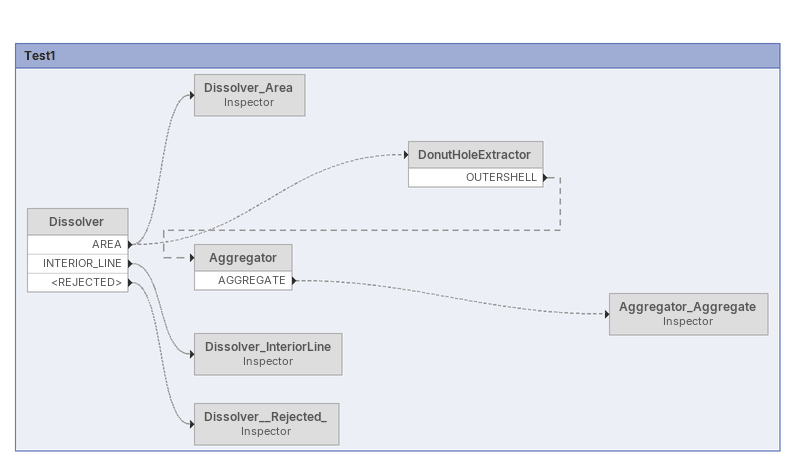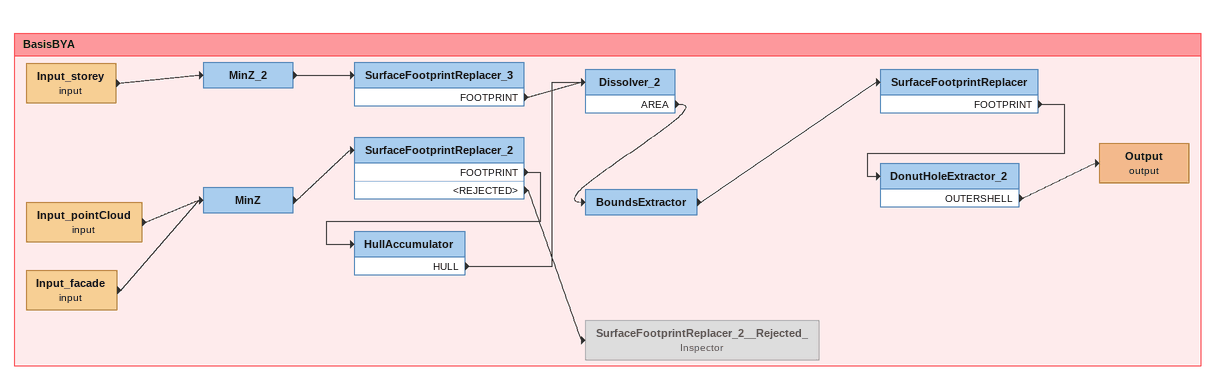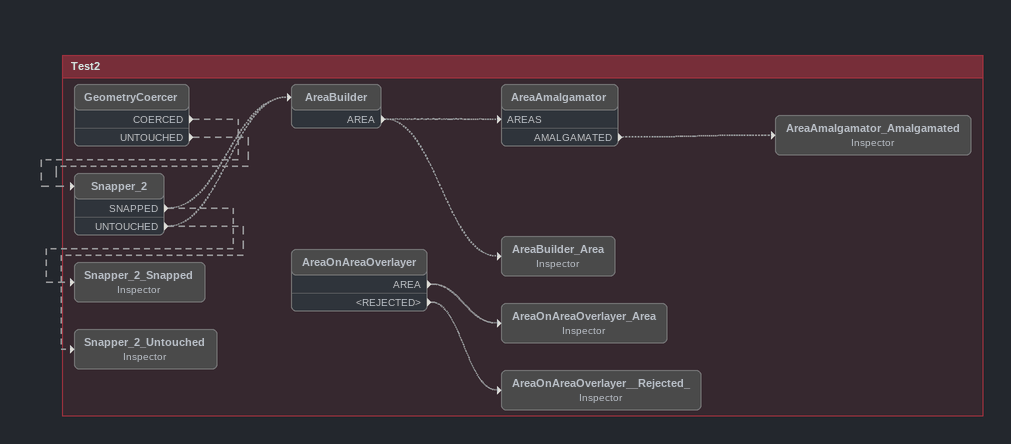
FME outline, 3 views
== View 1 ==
Bookmark: Test1
Dissolver [off]
    AREA -> DonutHoleExtractor [off]
    AREA -> Dissolver_Area [off]
    INTERIOR_LINE -> Dissolver_InteriorLine [off]
    <REJECTED> -> Dissolver__Rejected_ [off]
Dissolver_Area: Inspector [off]
DonutHoleExtractor [off]
    OUTERSHELL -> Aggregator [off]
Aggregator [off]
    AGGREGATE -> Aggregator_Aggregate [off]
Aggregator_Aggregate: Inspector [off]
Dissolver_InteriorLine: Inspector [off]
Dissolver__Rejected_: Inspector [off]

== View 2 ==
Bookmark: BasisBYA
Input_storey (input)
    -> MinZ_2
MinZ_2
    -> SurfaceFootprintReplacer_3
SurfaceFootprintReplacer_3
    FOOTPRINT -> Dissolver_2
Input_pointCloud (input)
    -> MinZ
Input_facade (input)
    -> MinZ
MinZ
    -> SurfaceFootprintReplacer_2
SurfaceFootprintReplacer_2
    FOOTPRINT -> HullAccumulator
    <REJECTED> -> SurfaceFootprintReplacer_2__Rejected_
HullAccumulator
    HULL -> Dissolver_2
Dissolver_2
    AREA -> BoundsExtractor
BoundsExtractor
    -> SurfaceFootprintReplacer
SurfaceFootprintReplacer
    FOOTPRINT -> DonutHoleExtractor_2
DonutHoleExtractor_2
    OUTERSHELL -> Output (output)
Output (output)
SurfaceFootprintReplacer_2__Rejected_: Inspector [off]

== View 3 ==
Bookmark: Test2
GeometryCoercer [off]
    COERCED -> Snapper_2 [off]
    UNTOUCHED -> Snapper_2 [off]
Snapper_2 [off]
    SNAPPED -> AreaBuilder [off]
    SNAPPED -> Snapper_2_Snapped [off]
    UNTOUCHED -> AreaBuilder [off]
    UNTOUCHED -> Snapper_2_Untouched [off]
AreaBuilder [off]
    AREA -> AreaAmalgamator [AREAS] [off]
    AREA -> AreaBuilder_Area [off]
AreaAmalgamator [off]
    AMALGAMATED -> AreaAmalgamator_Amalgamated [off]
AreaAmalgamator_Amalgamated: Inspector [off]
AreaBuilder_Area: Inspector [off]
Snapper_2_Snapped: Inspector [off]
Snapper_2_Untouched: Inspector [off]
AreaOnAreaOverlayer [off]
    AREA -> AreaOnAreaOverlayer_Area [off]
    <REJECTED> -> AreaOnAreaOverlayer__Rejected_ [off]
AreaOnAreaOverlayer_Area: Inspector [off]
AreaOnAreaOverlayer__Rejected_: Inspector [off]
